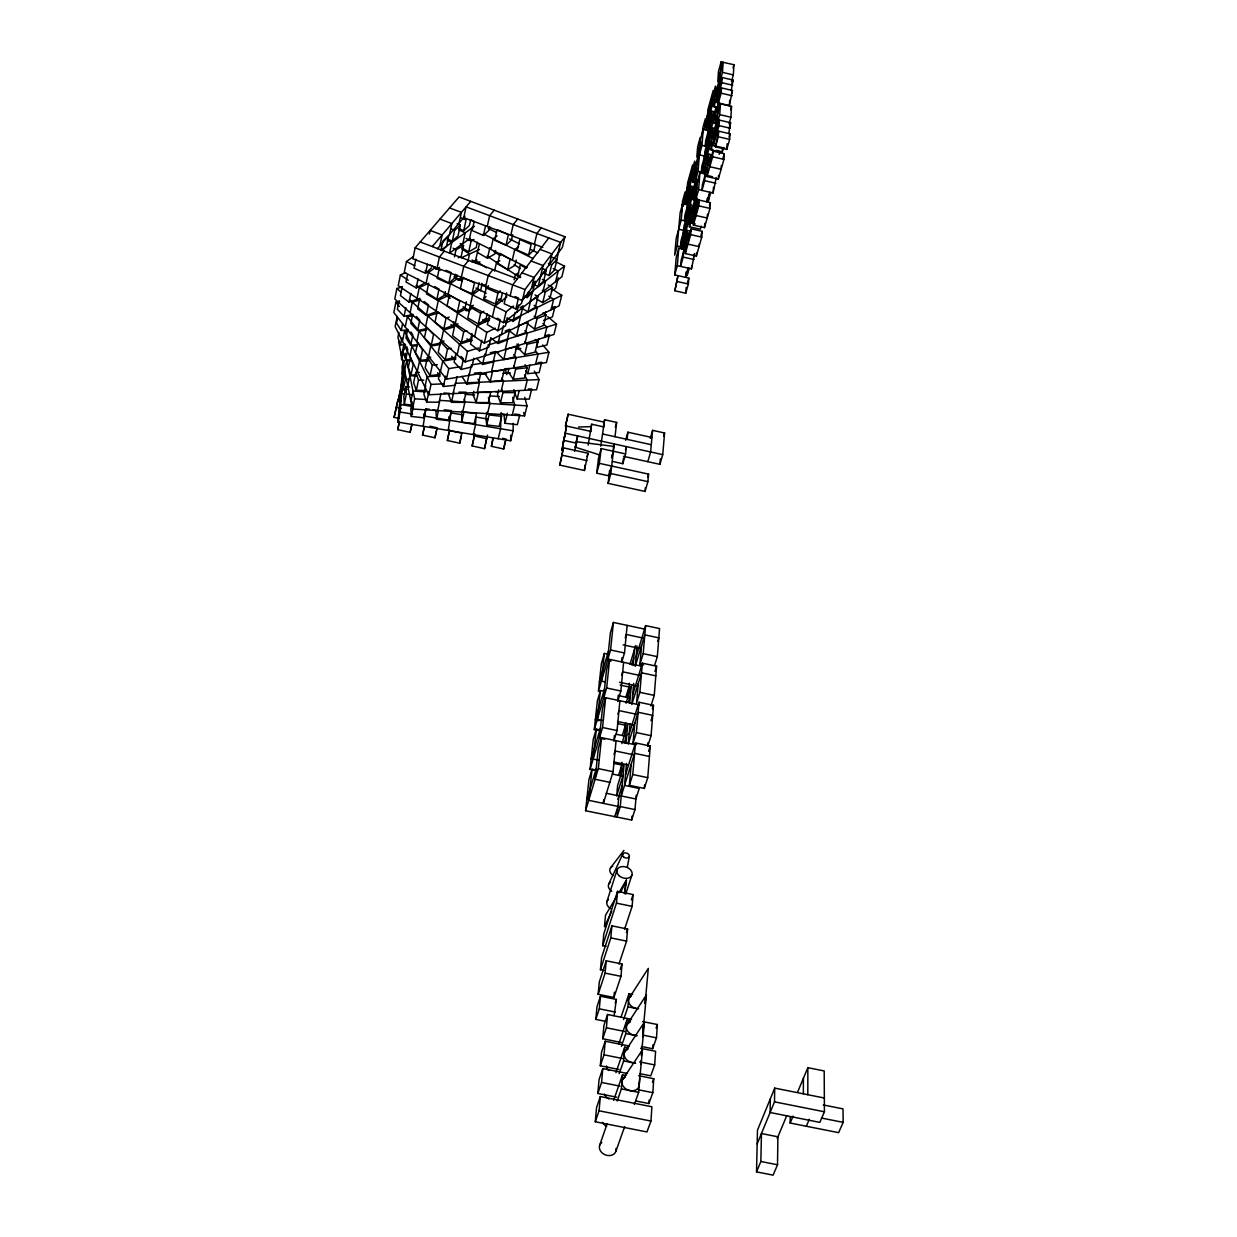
<?xml version="1.0" encoding="UTF-8"?>
<svg xmlns="http://www.w3.org/2000/svg" width="1237" height="1237" viewBox="0 0 1237 1237"><rect width="100%" height="100%" fill="white"/><g stroke="black" fill="none" stroke-linecap="round" stroke-linejoin="round"><path stroke-width="1.5" d="M807.807 1094.714L807.854 1067.67L824.198 1070.948L824.414 1111.785L819.822 1122.376L770.11 1112.496L770.342 1098.765M803.354 1093.74L803.416 1078.277M823.301 1104.95L843 1108.878L843.17 1122.361L838.624 1132.659L790.165 1123.041L790.211 1117.274M777.516 1164.775L777.903 1136.803L761.451 1133.54L760.863 1161.497L756.534 1171.887L773.11 1175.15L777.516 1164.775L760.863 1161.497M757.168 1143.931L774.501 1101.842L774.718 1088.112L824.337 1098.008M756.534 1171.887L757.477 1130.201L774.718 1088.112M402.504 370.822L397.958 422.111L510.649 440.774L513.077 430.816L513.247 423.317M510.649 440.774L510.788 435.146M612.918 452.495L613.768 446.387L576.519 441.748L575.87 445.413M729.644 139.394L729.969 133.782L718.651 131.168L715.45 146.816L726.784 149.414L729.644 139.394L718.28 136.766L718.651 131.168M728.748 133.658L730.603 122.71L719.377 120.113L711.012 149.847L722.161 152.414L723.552 147.497M729.041 123.855L730.912 117.237L731.531 106.397L720.429 103.831L714.909 123.576L716.007 107.542L713.285 117.268M718.372 103.042L729.366 105.593L732.443 90.471L721.465 87.92L718.728 97.754L716.934 124.581M731.237 90.579L733.046 80.049L722.145 77.514L714.027 106.722L717.615 107.557M731.5 81.41L733.34 74.9L733.912 64.711L721.125 61.85L718.465 71.483L717.769 81.596L723.15 62.19L722.485 72.364L717.073 91.847M726.784 149.414L727.124 143.786M729.366 105.593L729.675 100.29M712.342 154.95L708.662 154.099L707.054 176.582L718.295 179.164L723.939 159.387L724.279 153.744L713.022 151.146L710.239 161.057M721.341 165.526L721.109 169.314L709.837 166.717L710.626 155.429L702.384 184.746L701.967 190.436L704.703 180.695L706.729 152.8M722.161 152.414L722.377 148.734M705.415 174L699.91 172.747L698.627 189.663L713.1 192.972L716.238 177.571M718.295 179.164L718.542 175.391M713.1 192.972L713.471 187.282M724.619 148.131L713.409 145.549L719.006 125.617L719.377 120.113M714.166 134.477L719.733 114.639L720.429 103.831M708.662 154.099L703.219 173.505L704.843 151.517L721.125 93.177L721.465 87.92M719.98 103.104L716.362 102.269L721.805 82.693L722.145 77.514M635.648 1100.93L648.884 1103.559L649.116 1100.064M641.524 1046.502L652.61 1048.713L652.873 1044.909M693.385 225.103L698.812 205.868L699.245 200.116L693.833 219.305L693.385 225.103L704.471 227.623L709.961 208.404L710.347 202.652L695.905 199.343L697.22 182.365L699.91 172.747M719.764 82.137L721.125 61.85M650.956 1121.047L651.899 1106.759L600.332 1096.554L596.574 1107.517L595.291 1121.758L646.966 1131.948L650.956 1121.047L599.064 1110.795L595.291 1121.758M648.884 1103.559L652.842 1092.658L653.77 1078.71L638.663 1075.695M639.56 1073.592L650.77 1075.819L654.682 1064.918L655.595 1051.295L640.658 1048.311M652.61 1048.713L656.491 1037.828L657.373 1024.514L642.621 1021.561M711.012 149.847L712.543 127.968L716.192 128.803M714.027 106.722L715.45 86.111L704.966 123.978M707.471 214.187L707.208 218.037L696.091 215.516L696.524 209.733M708.786 195.183L708.384 200.842L710.656 192.864M707.054 176.582L712.636 156.79L713.022 151.146M713.409 145.549L714.538 129.004M716.362 102.269L717.414 86.698M715.295 111.948L711.708 111.129L709.048 148.579L712.728 149.43M704.471 227.623L704.781 223.279M707.27 198.106L707.007 201.894L709.76 192.214M699.261 243.72L699.044 246.627L688.019 244.137L688.947 232.51L681.077 260.543L680.582 266.388L683.195 257.08L685.576 228.366M634.349 1104.425L638.663 1092.333L639.684 1078.247M640.689 1064.315L640.936 1060.867M641.431 1053.986L641.694 1050.553M642.668 1036.946L643.364 1027.328M645.157 1002.681L645.559 997.053M709.435 115.458L707.904 136.549L705.229 146.121L705.631 140.771L713.656 111.979L712.914 122.587L716.563 123.437M690.865 231.242L687.246 230.422L685.36 253.57L696.354 256.059L701.75 237.164L702.168 231.334L691.158 228.83L688.483 238.293M423.131 426.286L425.853 408.72L429.425 409.323M696.354 256.059L696.601 252.719M702.245 135.065L702.771 128.153L705.353 118.845L704.58 129.158L712.45 100.769M695.983 167.691L701.997 145.378L703.204 129.437L709.976 130.998M684.2 249.472L678.804 248.25L677.304 265.646L691.468 268.846L694.56 253.709L693.509 257.42M674.876 290.772L677.969 275.65L674.876 290.772L685.746 293.231L688.375 284.015L688.839 278.093L674.706 274.908L676.237 257.451L678.804 248.25M695.163 202.203L696.895 179.968L683.937 226.371L682.035 248.977L687.246 230.422M698.58 158.382L700.204 137.431L697.653 146.662L696.818 157.099L700.946 142.24M699.044 181.607L695.426 180.772L698.085 171.247L700.59 138.9L703.204 129.437M691.468 268.846L691.699 265.924M617.17 1101.007L621.391 1088.916L622.52 1074.829L625.953 1075.51M619.211 1073.685L623.634 1060.913L624.731 1047.151L628.504 1047.909M621.422 1046.316L625.814 1033.56L626.881 1020.123L630.607 1020.881M623.603 1019.582L627.948 1006.841L628.999 993.713L632.679 994.455M685.746 293.231L686.21 287.293M687.602 269.759L687.153 275.557L689.225 268.228M631.21 764.11L629.355 785.325L644.307 788.433L647.755 777.656L650.26 746.019L635.478 742.911L625.474 774.95M647.972 742.71L647.678 746.406L651.079 735.69L653.476 705.306L638.988 702.245L629.154 734.098M650.925 706.049L654.265 695.395L656.569 666.202L642.374 663.171L632.679 694.823M654.589 665.475L657.326 656.661L659.553 628.582L645.621 625.597L636.081 657.033M685.36 253.57L690.694 234.643L691.158 228.83M695.271 223.897L691.607 223.062L692.952 206.022M696.4 162.372L695.132 178.437L697.034 171.634M695.426 180.772L696.725 164.366M624.546 929.358L632.122 906.365L633.097 894.567L617.51 891.367L603.795 933.858L602.682 945.687L606.115 946.382M687.71 224.747L690.865 186.138L694.359 186.942M644.307 788.433L644.585 784.892M701.209 226.108L700.312 229.247L689.411 226.758L691.22 204.213L680.907 241.107L680.427 246.751L688.174 219.104M696.508 183.122L692.983 182.318L694.699 161.057L684.633 197.348M685.994 272.125L685.576 277.366L688.205 268.104M618.979 964.056L626.602 941.11L627.592 929.049L611.898 925.848L601.569 957.654L600.44 969.731L603.919 970.442M688.762 189.926L686.952 211.651L684.401 220.82L684.865 215.3L692.55 187.73L691.669 198.678L695.24 199.497M620.989 976.333L622.025 963.994L606.223 960.793L599.311 981.946L598.151 994.301L613.923 997.47L620.989 976.333L605.094 973.132L598.151 994.301M597.44 770.326L592.044 769.198L588.936 779.573L585.58 810.745L631.643 820.054L634.983 809.601L636.189 795.329M629.355 785.325L632.756 774.517L635.478 742.911M636.684 744.102L633.019 743.329L636.375 732.598L638.988 702.245M638.277 683.442L636.56 703.018L639.854 692.333L642.374 663.171M643.472 664.996L639.962 664.254L643.194 653.646L645.621 625.597M613.923 997.47L614.387 992.182M623.603 456.36L659.909 464.339L660.372 458.912M681.695 211.651L682.608 200.982L685.082 192.044L684.185 202.682L687.633 203.471M682.638 203.688L680.134 212.749L677.227 246.024L674.691 255.147L676.175 238.277L681.231 220.093L682.638 203.688L687.88 204.878M614.124 1015.577L616.382 999.434L600.471 996.233L596.992 1006.779L595.817 1019.396L604.677 1021.174M631.643 820.054L631.968 816.204M659.909 464.339L662.738 454.628L664.578 432.996L652.61 430.352L650.306 438.408M397.958 422.111L400.046 412.029L403.911 368.023M633.019 743.329L634.813 722.965M639.962 664.254L641.601 645.436M403.123 363.771L403.448 360.245L402.04 366.956L402.489 374.285L404.329 360.57M600.44 969.731L610.815 937.893L611.898 925.848M626.51 763.461L624.53 785.418L639.235 788.479L635.88 798.994L621.237 795.948L634.581 753.333L649.44 756.456M630.097 723.599L628.241 744.148L638.122 712.265L652.688 715.342L651.002 720.676M633.7 683.412L631.813 704.487L641.539 672.804L655.811 675.835M637.07 646.054L635.246 666.341L644.817 634.859L658.811 637.859L657.728 641.369M616.737 1097.188L597.827 1093.446L599.079 1079.53L602.79 1068.567L627.345 1073.453M618.995 1069.495L600.301 1065.768L601.522 1052.177L605.218 1041.229L629.463 1046.085M621.206 1042.435L602.728 1038.74L603.919 1025.458L607.568 1014.51L631.55 1019.334M602.682 945.687L616.459 903.149L617.51 891.367M599.064 1110.795L600.332 1096.554M597.827 1093.446L601.569 1082.468L602.79 1068.567M600.301 1065.768L604.012 1054.821L605.218 1041.229M602.728 1038.74L606.393 1027.792L607.568 1014.51M605.094 973.132L606.223 960.793M618.933 795.901L616.985 817.008L620.263 806.539L624.067 764.806L617.619 785.557L616.66 795.855L623.139 775.089M626.015 743.406L627.716 724.696L621.902 743.607M629.664 703.389L631.241 686.118L626.015 703.204M633.097 665.614L634.612 648.977M609.609 470.292L608.125 483.358L645.049 491.429L645.389 487.656M595.817 1019.396L599.296 1008.835L600.471 996.233M620.835 775.212L622.025 762.317M624.53 735.041L625.675 722.64M628.102 696.4L629.308 683.241M645.049 491.429L647.894 481.641L648.575 474.127L599.388 463.349L601.167 448.583L625.582 453.933L622.829 463.705L612.408 461.416M652.61 430.352L650.616 451.969L647.817 461.679M643.163 1030.205L646.394 994.904L627.19 1024.391M641.354 1055.656L644.446 1022.071L625.041 1051.512M639.173 1085.266L642.436 1049.873L622.829 1079.283M603.702 799.875L603.347 803.37L613.088 771.718L616.072 740.7M614.372 735.52L613.83 741.133L617.047 730.557L619.907 700.745M618.299 695.07L617.68 701.503L620.85 691.004L623.603 662.336M621.902 661.656L624.499 652.966L627.144 625.381M621.562 661.563L621.917 657.821M585.58 810.745L598.321 768.625L601.522 737.639L636.05 744.89M593.745 770.172L590.034 769.383L602.558 727.511L605.635 697.73L639.498 704.889M597.95 730.402L594.286 729.629L606.656 688.004L609.609 659.367L642.235 666.295M607.754 654.141L604.352 653.43L601.383 663.604L598.399 691.375L610.583 649.997L613.428 622.443L645.42 629.277M603.532 698.518L606.517 669.835L609.609 659.367M592.044 769.198L588.735 800.324L619.768 806.787M599.837 729.861L596.311 729.119L593.126 759.039L598.723 760.198M603.872 691.282L600.409 690.555L597.347 719.331L602.62 720.444M604.352 653.43L601.414 681.139L605.171 681.927M625.582 453.933L626.355 446.634L625.443 449.881M627.128 439.382L627.886 432.192L651.961 437.496M590.034 769.383L593.234 739.417L596.311 729.119M594.286 729.629L597.394 700.791L600.409 690.555M622.829 463.705L623.433 458.2M608.125 483.358L610.846 473.539L614.201 443.959L613.305 447.206M615.021 436.723L616.644 422.42L604.646 419.776L603.764 423.008M611.697 466.04L608.975 475.858L596.698 473.168L598.492 458.37L601.167 448.583M604.646 419.776L600.718 446.17M584.421 470.477L588.008 453.237L563.438 447.856L559.804 465.097L584.421 470.477L585.132 464.911M603.78 426.889L591.719 424.229L588.132 445.134M624.608 893.547L626.401 880.141L618.809 892.882M574.556 451.381L577.694 435.934L575.978 442.459M559.804 465.097L563.438 447.856M566.546 426.054L561.923 450.345L566.546 426.054L590.807 431.388M624.422 893.485L626.401 880.141L620.711 892.233M492.728 438.965L491.383 446.294L503.722 449L505.021 441.655M575.452 445.954L575.298 447.175M627.298 867.323L629.324 856.406M474.73 433.615L472.147 445.938L484.517 448.644L487.069 436.321M484.517 448.644L487.548 435.037M401.963 287.046L396.891 288.468L394.789 298.998L465.143 361.931L553.944 334.485L556.526 324.109L547.79 316.657M405.612 272.604L400.371 274.985L398.237 285.67L484.332 343.144L559.124 305.802L561.722 295.334L552.135 289.149M399.628 301.642L395.886 302.184L393.83 312.559L446.464 379.11L546.398 362.534L548.95 352.267L542.765 344.953M413.467 256.538L406.447 261.517L404.267 272.372L503.567 322.656L561.892 276.717L564.505 266.141L556.155 261.997M399.087 300.529L397.355 309.25L404.066 316.316L412.988 314.414M402.241 286.752L400.463 295.612L409.045 302.199L418.493 298.735M397.201 316.363L395.16 326.583L428.775 394.758L536.533 389.748L539.054 379.589L534.415 371.146M397.587 318.002L396.551 323.151L401.236 330.48L407.87 329.877M407.468 274.815L406.014 281.99L416.22 287.927L424.09 283.381M415.137 247.817L412.911 258.842L522.37 300.498L562.325 247.462L564.953 236.762L459.066 196.961L415.137 247.817L524.967 289.535L564.953 236.762M398.932 332.413L397.897 337.5L400.479 344.876L405.674 344.968M401.236 330.48L402.628 323.599M404.066 316.316L405.829 307.596M415.879 259.074L414.039 268.182L425.59 273.269L431.589 267.78M448.892 433.182L447.361 440.511L459.762 443.217L461.246 435.888M409.045 302.199L410.839 293.355M400.479 344.876L401.855 338.088M402.442 341.35L404.53 331.099L407.947 330.975M405.257 327.016L407.375 316.61L412.988 315.775M410.127 312.714L412.277 302.168L420.735 299.756M401.577 355.9L403.633 345.788L404.406 349.499M404.808 343.824L403.076 352.313L405.69 359.797L410.916 359.874M407.715 329.258L405.968 337.856L410.715 345.293L417.379 344.659M416.22 287.927L418.06 278.943M402.628 354.663L401.608 359.673L401.175 352.452M412.601 314.693L410.808 323.429L417.596 330.588L426.549 328.625M429.409 234.071L430.151 230.422L442.135 234.968L439.862 245.885M417.085 298.256L419.281 287.556L427.987 283.536M405.69 359.797L407.777 349.592L406.726 346.607M399.396 418.523L394.108 417.364L397.912 400.185L401.437 400.958M397.912 400.185L394.108 417.364M397.943 401.36L401.376 385.99L398.036 401.252M401.221 385.186L403.293 375.182M404.623 370.775L406.71 360.632L410.251 360.879M603.517 427.26L604.213 422.157L603.826 422.93M419.838 298.21L417.658 308.833L426.317 315.497L435.749 311.956M410.715 345.293L412.849 334.949L410.931 331.98M425.59 273.269L427.461 264.161M399.938 399.767L402.01 389.732L405.566 390.335M409.818 356.333L411.952 346.051L417.101 345.85M403.37 389.129L405.458 379.032L405.009 371.595L402.922 381.676L403.37 389.129L406.942 389.547M398.623 414.611L400.695 404.53L413.282 406.633M426.116 283.428L428.358 272.573L435.316 267.548M409.509 386.949L405.922 386.532L403.834 396.644L404.283 404.221L413.266 405.257M417.596 330.588L419.776 320.089L416.374 316.517M411.797 425.049L410.096 432.362L397.665 429.641L399.396 421.291M428.713 283.103L426.471 293.88L436.754 299.849L444.562 295.241L445.335 291.654M416.838 341.659L419.003 331.238L426.518 330.078M407.731 385.898L409.849 375.723L416.993 376.187M404.283 404.221L406.385 394.093L405.922 386.532M410.978 374.966L413.112 364.729L410.437 357.137L408.318 367.343L410.978 374.966L416.25 375.027M426.317 315.497L428.528 304.859L424.183 301.534M437.109 268.058L439.413 257.049L444.361 251.142M441.037 249.936L442.923 240.906L448.768 235.602L446.495 246.41L441.825 250.678M419.328 372.414L415.802 372.368L413.653 382.62L416.343 390.351L425.188 390.444M425.621 326.583L427.832 316.023L437.991 313.069M410.885 401.252L413.034 391.047L425.621 391.851M417.317 371.533L419.482 361.219L428.141 360.864M439.46 267.439L437.171 278.371L448.768 283.489L454.675 277.923L455.463 274.289M420.333 360.307L422.497 349.947L417.658 342.417L415.508 352.777L420.333 360.307L427.028 359.658M412.246 401.994L410.823 408.751L411.302 416.421L423.951 417.859L425.76 409.416M524.766 397.324L527.024 405.829L524.55 415.895L412.478 409.03L414.642 398.809L405.179 353.21M416.343 390.351L418.508 380.084L415.802 372.368M449.557 234.442L451.845 223.572L439.955 219.088M411.302 416.421L413.452 406.277M590.466 432.192L590.915 427.399M436.754 299.849L439.027 289.071L434.604 286.52M410.096 432.362L411.875 424.028M436.089 310.935L438.362 300.235L447.036 296.153M430.754 357.199L427.383 357.524L425.188 367.899L430.074 375.553L440.171 374.517M447.438 239.019L452.294 241.138L454.582 230.36L460.334 225.149L457.102 223.742M428.574 356.488L430.785 346.035L440.233 344.566M431.311 345.03L433.538 334.516L426.641 327.279L424.43 337.778L431.311 345.03L440.279 343.02M459.082 223.186L461.386 212.377L449.588 207.924M424.925 386.949L427.136 376.62L440.217 376.048M425.729 385.743L423.904 394.294L426.657 402.102L439.089 402.211L440.944 393.66M460.334 225.149L458.03 235.896L452.294 241.138M448.768 283.489L451.103 272.557L446.109 270.362M454.474 256.909L455.974 249.828L463.55 245.514L460.195 243.612M430.074 375.553L432.301 365.147L427.383 357.524M448.072 294.561L450.407 283.706L457.288 278.619M426.657 402.102L428.868 391.835M458.927 228.613L463.736 230.7L466.04 219.985L461.215 217.898M428.775 394.758L431.002 384.398L404.53 331.099M444.083 340.979L440.496 341.799L438.223 352.313L445.196 359.642L455.958 357.168M441.3 340.608L443.573 330.032L453.732 327.016L450.871 324.481M446.047 318.28L437.264 311.554L435.007 322.192L443.758 328.918L446.047 318.28L449.201 317.089M462.885 243.55L465.174 232.896L459.066 229.85M430.028 426.255L437.14 427.816L434.945 437.79L422.528 435.084L424.322 426.75M456.314 278.449L457.072 274.954M463.55 245.514L461.262 256.105L458.231 257.853M470.539 220.201L469.38 225.551L463.736 230.7M440.31 370.126L438.439 378.785L443.387 386.501L455.185 385.279L457.102 376.62M440.465 371.517L442.738 361.049L455.958 358.916M461.386 277.289L463.767 266.295L468.622 260.342M471.776 228.165L469.472 238.803L527.256 267.548M474.111 221.639L472.178 230.561L483.42 235.447L488.986 230.283L489.775 226.727M445.196 359.642L447.485 349.112L440.496 341.799M462.081 248.003L468.746 251.807L471.05 241.23L474.018 239.53M453.948 321.79L453.175 325.316L443.758 328.918M468.003 261.007L469.534 254.002L461.772 248.962M434.945 437.79L436.537 430.476M457.427 311.863L459.777 301.086L449.387 295.071L447.067 305.848L457.427 311.863L465.189 307.193L466.38 301.813M458.015 323.831L454.86 325.037L452.541 335.691L461.37 342.479L470.771 338.814L471.962 333.495M455.262 323.738L457.597 313.023L466.241 308.879M437.651 410.576L439.877 400.386L527.024 405.829M443.387 386.501L445.66 376.094M444.176 409.787L451.381 410.607L449.139 420.719L436.553 419.297L438.408 410.854M446.464 379.11L448.768 368.626L407.375 316.61M477.343 242.251L476.183 247.524L468.746 251.807M479.415 243.704L475.518 260.713L486.388 267.78M456.02 353.318L454.087 362.07L461.123 369.461L471.869 366.941L473.848 358.189M457.149 354.787L459.484 344.195L472.379 340.299M483.42 235.447L485.399 226.526M461.37 342.479L463.736 331.825L466.875 330.619M472.055 293.741L474.467 282.825L462.777 277.691L460.396 288.608L472.055 293.741L477.884 288.128L479.09 282.685M487.254 226.464L489.636 215.702L494.212 210.166M470.184 305.755L472.58 294.901L479.399 289.752M473.307 305.261L470.215 307.132L467.818 317.909L478.255 323.97L485.971 319.223L487.192 313.858M453.098 393.629L455.386 383.315L539.054 379.589M459.035 392.129L466.102 392.191L463.782 402.412L451.459 402.319L453.732 392.067M461.123 369.461L463.458 358.931L461.107 356.472M422.528 435.084L424.183 427.77M448.227 430.445L450.917 412.895L463.411 414.983M477.482 252.503L487.502 258.208L489.867 247.663M480.544 290.865L481.688 285.732L485.105 285.005M447.361 440.511L449.634 429.857M465.143 361.931L467.509 351.339L478.564 347.953M490.826 249.426L493.207 238.803L497.104 235.958M472.503 335.181L470.508 344.056L479.415 350.875L488.77 347.18L490.795 338.32M474.606 336.65L477.018 325.919L489.017 320.043M485.724 286.551L488.198 275.573L492.945 269.573M478.255 323.97L480.683 313.193L483.775 311.307M502.438 292.922L501.186 298.364L495.449 304.039L483.744 298.875L486.187 287.974L488.507 285.732M495.666 250.4L494.877 253.91L487.502 258.208M474.266 373.187L480.961 372.507L478.58 382.836L466.906 384.058L469.256 373.698M469.117 375.352L471.467 364.93L548.95 352.267M461.757 411.117L461.679 422.142L474.204 423.564L476.539 413.483L463.983 412.06L461.679 422.142M462.669 412.107L464.957 401.948L464.246 398.855M494.553 271.089L496.532 262.352L499.81 260.821M479.415 350.875L481.827 340.237M459.762 443.217L462.004 432.563M489.388 315.651L487.347 324.635L497.815 330.712L505.454 325.934L507.124 318.775M505.979 245.235L508.422 234.551L497.088 229.634L494.692 240.334L505.979 245.235L511.469 240.024L512.69 234.69M484.332 343.144L486.79 332.413L495.341 328.192M473.926 391.371L473.152 394.758L476.075 402.52L488.306 402.613L490.687 392.438L478.425 392.315L476.075 402.52M510.773 235.339L513.247 224.577L517.715 219.011M492.403 317.012L494.893 306.157L506.83 296.926M495.449 304.039L497.939 293.123L500.243 290.881M490.3 352.746L495.62 351.524L493.192 361.977L482.569 364.451L484.966 353.968M485.352 355.684L487.363 346.901M477.204 392.5L479.554 382.233L477.946 379.156M507.68 269.681L510.123 259.136L499.98 253.384L497.583 263.945L507.68 269.681L514.994 265.321L516.216 260.064M512.304 260.11L514.762 249.487L518.612 246.611M473.261 434.589L475.565 424.585L475.905 417.07L488.368 419.142M497.815 330.712L500.32 319.935L497.305 318.203M506.691 292.875L504.17 303.776L515.891 308.925L521.55 303.235L522.401 299.617M472.147 445.938L474.451 435.981L486.868 438.702M491.506 371.641L493.919 361.25M490.656 337.856L498.047 343.499L500.104 334.67M503.567 322.656L506.103 311.817L513.525 306.018M490.192 381.63L492.604 371.316L504.186 370.126L501.758 380.424L490.192 381.63L485.12 374.007M510.139 295.844L512.69 284.881L548.78 237.952M501.402 334.624L503.474 325.733M514.19 279.809L515.412 274.568L518.674 273.021M487.084 412.308L485.909 417.317L486.698 424.971L499.176 426.394L501.573 416.343L501.14 412.539M487.533 413.622L489.898 403.509L488.383 397.34M486.698 424.971L489.063 414.921L501.573 416.343M505.268 349.53L507.742 339.031M503.753 359.503L506.211 349.081L516.726 346.654L514.236 357.06L503.753 359.503L496.671 352.251M507.077 317.754L513.03 321.203L515.133 312.265M515.891 308.925L518.458 298.04L515.102 296.571M528.632 255.085L531.152 244.4L519.772 239.468L517.298 250.152L528.632 255.085L534.044 249.812L535.296 244.478M516.911 312.157L518.612 304.967M498.697 389.918L497.506 394.99L500.506 402.721L512.659 402.814L515.102 392.67L513.881 389.593M534.384 244.23L536.92 233.484L541.311 227.871M522.37 300.498L524.967 289.535M501.093 391.402L503.505 381.166L501.882 378.105M518.21 326.228L523.081 305.817L520.066 307.673M500.506 402.721L502.918 392.546L501.712 389.469M508.933 368.239L508.129 371.657L513.247 379.233L524.689 378.043L527.178 367.791L525.106 364.776M516.432 336.217L518.937 325.671L528.044 322.099L525.524 332.614L516.432 336.217L509.056 330.635M491.383 446.294L493.347 438.037M523.823 296.153L527.148 297.607L528.431 292.195M531.523 288.345L534.121 277.444L521.952 272.836M518.411 343.963L517.576 347.427L524.674 354.617L535.033 352.205L537.569 341.845L535.188 339.464M397.665 429.641L399.412 422.343M513.649 367.977L516.123 357.632L513.664 354.663M530.024 301.828L532.59 291.097M522.06 308.43L527.983 311.832L530.534 301.179L537.94 296.571L534.987 294.885M498.202 438.718L500.598 428.744L501.062 413.761L506.366 414.658M513.247 379.233L515.721 368.951L513.649 365.936M514.468 414.055L519.803 414.673L517.36 424.678L504.959 423.27L507.371 413.235M540.523 276.408L543.12 265.568L531.044 261.007M533.24 284.309L538.203 286.474L540.785 275.696L546.259 270.238L542.95 268.8M524.936 343.453L527.457 333L524.782 330.681M537.94 296.571L535.389 307.209L527.983 311.832M524.674 354.617L527.178 344.242L524.797 341.845M534.755 317.971L537.306 307.41L534.09 305.307M546.259 270.238L543.662 280.969L538.203 286.474M503.722 449L506.119 439.089L502.593 438.315M512.242 415.137L514.685 405.056L512.69 397.371M542.935 291.654L545.517 280.985L542.378 279.423M549.352 264.687L551.965 253.894L539.997 249.379M528.276 388.975L531.724 389.006L529.235 399.118L517.174 399.01L519.231 390.567M527.178 323.506L534.554 329.042L537.09 318.543L546.074 315.018L543.12 312.822M403.927 375.522L401.035 388.913L402.736 381.939M544.156 273.392L549.058 275.526L551.671 264.811L557.037 259.43L552.135 257.311M536.827 299.246L542.718 302.617L545.301 292.009L552.583 287.494L548.161 284.974M537.879 362.673L541.667 362.286L539.146 372.492L527.797 373.667L529.884 365.147M558.042 253.152L560.67 242.421L466.086 206.842L463.782 217.619L542.827 247.415M524.782 390.289L527.256 380.115L524.503 375.043M556.712 259.631L559.31 248.993M557.037 259.43L554.439 270.13L549.058 275.526M538.744 338.799L536.642 347.411L546.909 345.03L549.46 334.717L546.027 335.505M544.821 315.203L545.687 311.724M552.583 287.494L549.986 298.071L542.718 302.617M546.074 315.018L543.507 325.486L534.554 329.042M535.544 364.343L538.064 354.045L535.59 351.107M555.614 281.665L558.227 271.042L553.202 268.553M558.274 277.861L555.676 288.391L551.346 291.082M544.342 337.454L546.909 327.063L542.888 323.615M551.053 309.822L553.65 299.323L548.841 296.215M612.423 454.628L611.666 457.381M562.959 443.062L565.51 433.259L662.738 454.628M575.731 445.938L575.344 447.175L600.347 455.17M590.853 427.476L591.719 424.229M587.127 456.515L588.008 453.237M596.698 473.168L599.388 463.349M615.315 427.275L616.644 422.42M611.573 457.767L613.382 451.258M683.18 206.27L691.73 175.468M686.241 199.018L698.982 153.094M706.806 124.952L720.104 77.003M690.865 186.138L685.777 204.399L687.571 183.061L692.581 164.954L691.297 180.788L694.792 181.592M711.708 111.129L706.42 130.179L707.951 109.474L713.177 90.579L712.079 105.934L715.651 106.753M692.983 182.318L696.988 167.954M692.117 193.188L694.715 183.88L693.4 200.425L696.926 187.838M712.543 127.968L701.766 166.5L701.348 172.005L709.435 143.105M625.628 440.279L627.886 432.192M685.112 234.025L695.596 196.575M706.327 158.29L717.305 119.139M674.706 274.908L677.304 265.646M692.504 211.651L698.627 189.663M733.015 67.942L733.912 64.711M689.411 226.758L697.405 198.322L696.972 204.012L691.607 223.062M731.546 85.368L733.046 80.049M715.45 146.816L718.28 136.766M731.515 93.749L732.443 90.471M730.603 109.706L731.531 106.397M719.161 154.362L720.073 151.13L716.393 150.28M729.057 128.122L730.603 122.71M687.262 283.613L688.839 278.093M700.822 236.066L702.168 231.334M709.435 205.852L710.347 202.652M722.872 158.692L724.279 153.744M729.01 137.121L729.969 133.782M647.631 477.374L648.575 474.127M663.65 436.213L664.578 432.996M613.428 622.443L610.382 632.834L607.506 660.45L610.97 661.192M599.404 682.035L608.465 651.157M604.537 688.87L595.337 719.934L598.971 720.692M605.635 697.73L602.512 708.26L599.388 738.102L604.8 739.231M625.242 637.952L626.278 634.488L642.807 638.014M591.116 759.302L600.44 728.052M601.522 737.639L598.337 748.23L595.09 779.279L609.826 782.341M621.639 675.294L622.69 671.799L639.544 675.371M586.709 800.246L596.188 768.826M629.989 664.269L635.648 645.544M631.72 664.934L633.777 658.13M617.897 714.105L618.964 710.579L636.869 714.367M625.86 697.173L628.968 686.968M628.272 702.461L630.375 695.611M614 754.462L615.083 750.936L633.344 754.756M622.288 735.505L625.443 725.253M624.159 743.19L626.819 734.577M618.577 775.352L621.778 765.023M654.93 671.459L656.569 666.202M617.851 799.365L622.196 785.464M614.712 816.776L617.959 806.4M652.363 708.847L653.476 705.306M648.575 751.354L650.26 746.019M606.857 901.742L617 870.075M625.706 894.135L631.999 874.822M631.349 899.871L633.097 894.567M626.432 932.574L627.592 929.049M620.263 969.282L622.025 963.994M615.206 1002.944L616.382 999.434M620.959 1017.355L628.999 993.713M618.778 1043.796L626.881 1020.123M615.918 1072.68L624.731 1047.151M613.629 1100.373L622.52 1074.829M599.667 1145.246L607.104 1123.907M656.089 1028.148L657.373 1024.514M615.825 1151.461L624.67 1126.613M652.456 1082.344L653.77 1078.71M777.207 1138.457L786.701 1115.789M797.571 1092.194L807.854 1067.67M790.165 1123.041L793.103 1116.083M806.338 1126.242L809.307 1119.299M608.774 883.945L622.783 854.071M611.758 911.267L604.445 926.822L605.527 915.194L616.907 896.067M568.154 414.256L565.448 426.255L568.108 414.209L604.213 422.157M629.308 997.872L648.312 968.37L645.095 1003.609A8.566 6.463 21.2 0 0 645.095 1003.13M610.521 867.848L623.927 850.438M591.24 426.657L578.529 426.997M437.403 248.807L464.926 216.259M432.27 246.55L470.756 201.368M527.148 297.607L532.699 292.009L535.281 281.216L533.054 283.443M483.744 298.875L486.048 296.617M522.37 299.091L564.505 266.141M470.184 238.293L449.526 253.168L451.799 242.452L447.191 240.148M441.222 249.998L474.405 226.294M513.03 321.203L520.545 316.502M505.577 323.12L561.722 295.334M472.194 262.229L477.126 259.956M435.795 269.403L439.197 267.841M461.169 257.822L479.446 249.487M498.047 343.499L507.278 339.835L509.768 329.274L505.144 331.083M543.553 320.429L552.413 316.935L554.996 306.513L551.439 307.889M457.458 279.639L463.519 277.428M479.956 261.857L476.369 263.156L472.101 259.971M487.765 345.138L556.526 324.109M458.185 280.227L463.519 278.727M527.178 344.242L537.569 341.845M447.485 349.112L451.088 348.293M448.768 368.626L460.118 366.77M493.347 352.901L498.882 352.004M515.442 349.329L520.916 348.447M465.715 309.884L471.142 309.08M515.721 368.951L527.178 367.791M432.301 365.147L437.357 364.652M484.44 319.084L490.022 318.574M466.055 310.75L469.828 310.425M431.002 384.398L444.129 383.826M479.214 374.363L486.558 374.053M503.072 373.342L510.355 373.017M485.198 320.878L489.063 320.754M502.918 392.546L515.102 392.67M418.508 380.084L423.827 380.146M505.098 368.641L508.5 368.688M443.944 393.01L449.711 393.381M465.066 394.356L474.621 394.959M489.898 395.917L499.392 396.52M414.642 398.809L427.26 399.597M406.385 394.093L411.797 394.711M405.458 379.032L409.045 379.45M433.012 409.911L438.377 410.808M400.046 412.029L412.663 414.117M425.296 416.22L513.077 430.816M604.012 1054.821L622.783 1058.563M639.668 1061.934L654.682 1064.918M623.634 1060.913L635.571 1063.294M774.501 1101.842L824.414 1111.785M821.569 1118.062L843.17 1122.361M601.569 1082.468L619.876 1086.101M638.184 1089.751L652.842 1092.658M621.391 1088.916L638.663 1092.333M627.948 1006.841L637.21 1008.712M599.296 1008.835L615.299 1012.052M606.393 1027.792L624.948 1031.519M643.503 1035.23L656.491 1037.828M625.814 1033.56L637.055 1035.817M616.459 903.149L632.122 906.365M610.815 937.893L626.602 941.11M606.192 793.257L620.727 796.272M620.263 806.539L634.983 809.601M616.196 734.237L625.783 736.247M613.66 761.915L628.226 764.961M613.66 763.337L623 765.286M632.756 774.517L647.755 777.656M598.321 768.625L613.088 771.718M612.361 774.053L622.134 776.094M619.536 682.267L636.328 685.824M620.185 685.112L631.458 687.494M639.854 692.333L654.265 695.395M606.656 688.004L620.85 691.004M618.979 695.72L629.293 697.9M617.557 721.496L633.607 724.882M617.495 723.568L626.649 725.5M636.375 732.598L651.079 735.69M602.558 727.511L617.047 730.557M623.17 644.879L639.653 648.404M643.194 653.646L657.326 656.661M610.583 649.997L624.499 652.966M610.846 473.539L647.894 481.641M495.248 391.464L498.666 392.222M602.914 434.048L651.296 444.702M399.644 393.057L403.154 393.83M564.474 440.527L576.72 443.217M396.165 407.36L401.468 408.535M449.588 430.538L462.019 433.259M562.387 455.247L587.065 460.643M677.474 281.557L688.375 284.015M681.231 220.093L686.52 221.299M678.696 229.201L683.968 230.407M690.694 234.643L701.75 237.164M677.227 246.024L683.984 247.555M683.195 257.08L694.127 259.554M698.085 171.247L705.353 172.917M705.121 175.02L712.527 176.721M704.703 180.695L715.867 183.246M698.812 205.868L709.961 208.404M719.006 125.617L730.294 128.231M701.997 145.378L707.394 146.615M712.636 156.79L723.939 159.387M699.353 154.888L706.528 156.542M722.485 72.364L733.34 74.9M721.805 82.693L732.737 85.245M721.125 93.177L732.149 95.744M719.733 114.639L730.912 117.237M420.193 241.973L517.344 278.835M548.378 263.388L551.671 264.811M451.335 228.938L454.582 230.36M486.187 287.974L497.939 293.123M470.74 219.738L473.786 221.237M488.198 228.366L496.408 232.432M509.613 238.973L519.525 243.875M531.152 249.627L537.786 252.92M483.327 233.901L533.101 258.579M430.275 265.012L440.387 270.099M453.917 276.918L462.391 281.186M475.998 288.035L486.249 293.2M498.217 299.23L501.634 300.947M406.447 261.517L414.874 265.769M424.987 270.872L506.103 311.817M526.127 268.197L520.298 264.888L517.824 275.449L520.731 277.103M466.04 238.385L471.05 241.23M542.332 290.339L545.301 292.009M453.098 248.189L455.974 249.828M434.11 266.759L438.439 269.249M470.215 307.132L480.683 313.193M493.826 251.498L500.057 255.518M514.144 264.61L520.421 268.661M487.177 256.291L520.174 277.645M443.867 294.05L450.237 298.272M463.04 306.761L469.225 310.843M482.631 319.734L485.615 321.713M400.371 274.985L408.241 280.211M416.127 285.453L486.79 332.413M534.137 316.332L537.09 318.543M454.86 325.037L463.736 331.825M481.564 283.335L487.192 288.175M499.841 299.091L502.686 301.534M466.998 338.768L469.643 341.118M396.891 288.468L401.082 292.195M409.478 299.679L467.509 351.339M476.693 358.343L482.569 364.451M451.706 356.225L454.103 359.225M395.886 302.184L399.335 306.513M516.927 344.056L518.968 347.009M525.74 370.667L527.797 373.667M461.896 376.388L466.906 384.058M437.604 372.677L439.321 376.094M514.128 391.325L517.174 399.01M448.629 394.526L451.459 402.319M523.653 412.478L524.55 415.895M505.376 369.09L506.814 374.656M398.561 341.242L412.478 409.03M504.093 415.647L504.959 423.27M448.815 416.884L449.139 420.719M435.965 411.627L436.553 419.297M423.672 414.024L423.951 417.859M608.82 1070.5A8.365 6.494 21.7 0 1 606.455 1065.907M608.944 1098.982A8.458 6.649 22.2 0 1 604.445 1094.049M606.625 1126.366A8.551 6.788 22.7 0 1 602.496 1122.346M616.057 1148.462A8.659 6.943 23.3 0 1 605.094 1154.801A8.659 6.943 23.3 0 1 601.8 1142.509M638.972 1083.21A8.875 6.927 22.5 0 1 633.653 1090.694A8.875 6.927 22.5 0 1 623.031 1085.947A8.875 6.927 22.5 0 1 625.35 1077.133M635.169 1062.769A8.767 6.773 22 0 1 624.963 1057.542A8.767 6.773 22 0 1 628.025 1049.208M636.638 1035.462A8.674 6.618 21.6 0 1 627.004 1030.034A8.674 6.618 21.6 0 1 630.143 1022.133M642.606 1027.251A8.674 6.618 21.6 0 1 642.683 1032.029M638.648 1008.727A8.566 6.463 21.2 0 1 629.37 1003.856A8.566 6.463 21.2 0 1 631.272 996.11M613.196 875.533A7.669 5.505 18.7 0 1 612.717 866.194M611.758 891.258A7.716 5.582 18.9 0 1 610.475 882.197M610.661 908.654A7.778 5.659 19.1 0 1 608.542 899.423M623.525 856.854A3.495 2.489 18.8 0 0 629.231 856.684A3.495 2.489 18.8 0 0 625.133 852.865A3.495 2.489 18.8 0 0 623.525 856.854M618.995 875.641A7.87 5.644 18.9 0 0 631.875 875.193A7.87 5.644 18.9 0 0 622.613 866.549A7.87 5.644 18.9 0 0 618.995 875.641"/></g></svg>
